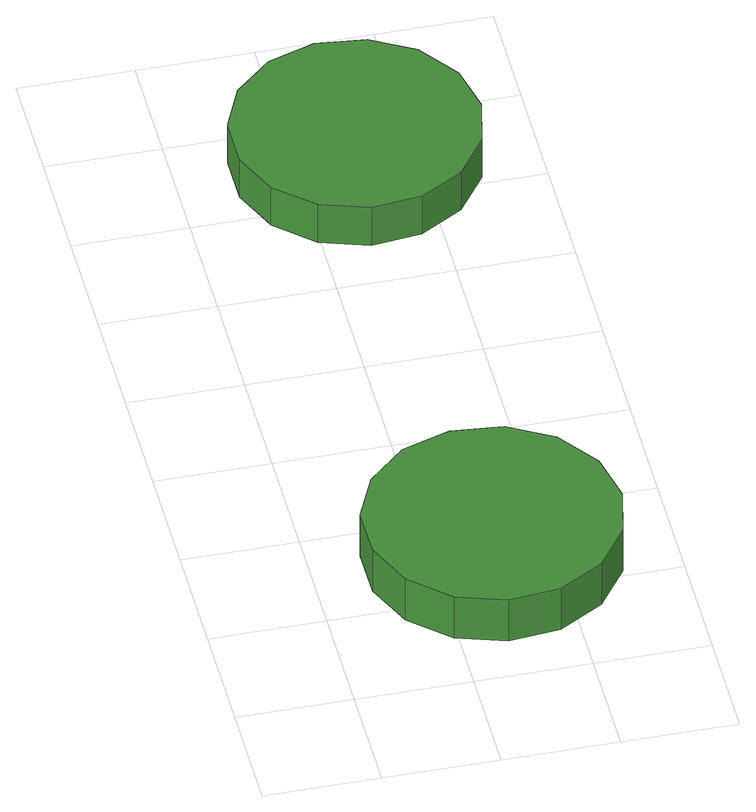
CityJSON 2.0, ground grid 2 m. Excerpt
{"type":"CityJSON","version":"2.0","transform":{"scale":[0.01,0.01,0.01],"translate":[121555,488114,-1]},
"CityObjects":{
"tree1":{"type":"SolitaryVegetationObject","attributes":{"function":"something"},"geometry":[{"type":"MultiSurface","lod":"1","boundaries":[[[0,1,2,3,4,5,6,7,8,9,10,11,12,13,14]],[[15,16,17,18,19,20,21,22,23,24,25,26,27,28,29]],[[0,29,28,1]],[[1,28,27,2]],[[2,27,26,3]],[[3,26,25,4]],[[4,25,24,5]],[[5,24,23,6]],[[6,23,22,7]],[[7,22,21,8]],[[8,21,20,9]],[[9,20,19,10]],[[10,19,18,11]],[[11,18,17,12]],[[12,17,16,13]],[[13,16,15,14]],[[14,15,29,0]]]}]},
"tree2":{"type":"SolitaryVegetationObject","attributes":{"function":"something"},"geometry":[{"type":"MultiSurface","lod":"1","boundaries":[[[30,31,32,33,34,35,36,37,38,39,40,41,42,43,44]],[[45,46,47,48,49,50,51,52,53,54,55,56,57,58,59]],[[30,59,58,31]],[[31,58,57,32]],[[32,57,56,33]],[[33,56,55,34]],[[34,55,54,35]],[[35,54,53,36]],[[36,53,52,37]],[[37,52,51,38]],[[38,51,50,39]],[[39,50,49,40]],[[40,49,48,41]],[[41,48,47,42]],[[42,47,46,43]],[[43,46,45,44]],[[44,45,59,30]]]}]}
},
"vertices":[
[517,300,179],[498,388,179],[445,461,179],[367,506,179],[277,515,179],[192,488,179],[125,427,179],[88,345,179],[88,255,179],[125,173,179],[192,112,179],[277,85,179],[367,94,179],[445,139,179],[498,212,179],[498,212,90],[445,139,90],[367,94,90],[277,85,90],[192,112,90],[125,173,90],[88,255,90],[88,345,90],[125,427,90],[192,488,90],[277,515,90],[367,506,90],[445,461,90],[498,388,90],[517,300,90],
[510,1300,172],[492,1385,172],[440,1456,172],[365,1499,172],[278,1509,172],[195,1482,172],[130,1423,172],[95,1344,172],[95,1256,172],[130,1177,172],[195,1118,172],[278,1091,172],[365,1101,172],[440,1144,172],[492,1215,172],[492,1215,90],[440,1144,90],[365,1101,90],[278,1091,90],[195,1118,90],[130,1177,90],[95,1256,90],[95,1344,90],[130,1423,90],[195,1482,90],[278,1509,90],[365,1499,90],[440,1456,90],[492,1385,90],[510,1300,90]
]}
